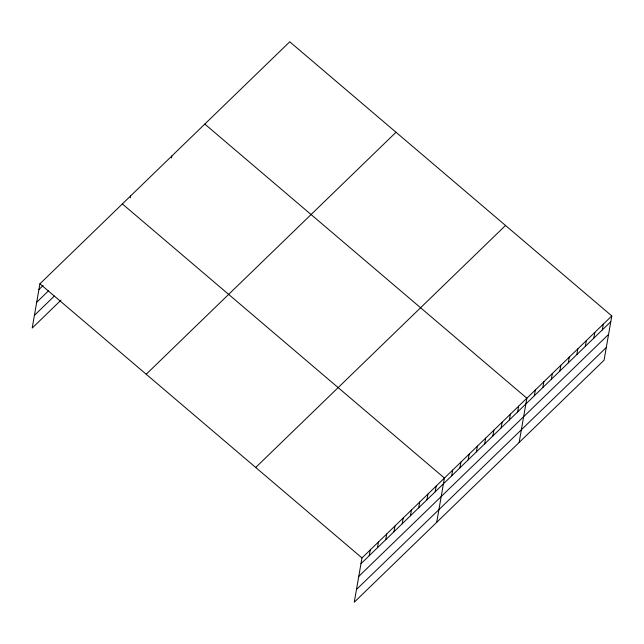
<?xml version="1.0" encoding="UTF-8"?>
<svg xmlns="http://www.w3.org/2000/svg" width="644" height="644" viewBox="0 0 644 644"><rect width="100%" height="100%" fill="white"/><g stroke="black" fill="none" stroke-linecap="round" stroke-linejoin="round"><path stroke-width="0.97" d="M611.8 315.93L361.984 557.929L354.256 602.204L604.072 360.213L611.8 315.93L289.744 41.796L39.928 283.787L32.2 328.07L61.051 300.112M130.273 197.869L130.611 195.945M171.497 157.941L171.827 156.017M369.229 555.708L370.228 549.944M377.473 547.722L378.479 541.958M385.716 539.736L386.722 533.973M393.959 531.751L394.965 525.987M402.202 523.765L403.208 518.001M410.445 515.78L411.452 510.016M418.689 507.794L419.695 502.03M426.932 499.808L427.938 494.045M435.175 491.823L436.181 486.059M436.696 522.348L444.424 478.065L122.368 203.931M451.661 475.844L452.668 470.08M459.905 467.858L460.911 462.094M468.148 459.872L469.154 454.109M476.399 451.887L477.397 446.123M484.642 443.901L485.648 438.137M492.885 435.916L493.892 430.152M501.129 427.93L502.135 422.166M509.372 419.944L510.378 414.181M517.615 411.959L518.621 406.195M519.136 442.492L526.864 398.209L204.8 124.075M534.351 395.746L535.357 389.982M542.844 387.519L543.85 381.755M551.336 379.292L552.343 373.528M559.829 371.065L560.835 365.301M568.322 362.838L569.328 357.074M576.823 354.611L577.829 348.847M585.316 346.383L586.322 340.62M593.808 338.156L594.815 332.393M602.301 329.929L603.307 324.165M38.922 289.55L43.043 285.558M36.7 302.261L48.381 290.951M34.422 315.359L54.338 296.055M146.204 374.253L396.02 132.262M255.708 467.464L505.524 225.464M360.978 563.693L610.794 321.694M358.764 576.404L608.572 334.405M356.478 589.493L606.294 347.502M39.928 283.787L361.984 557.929"/></g></svg>
